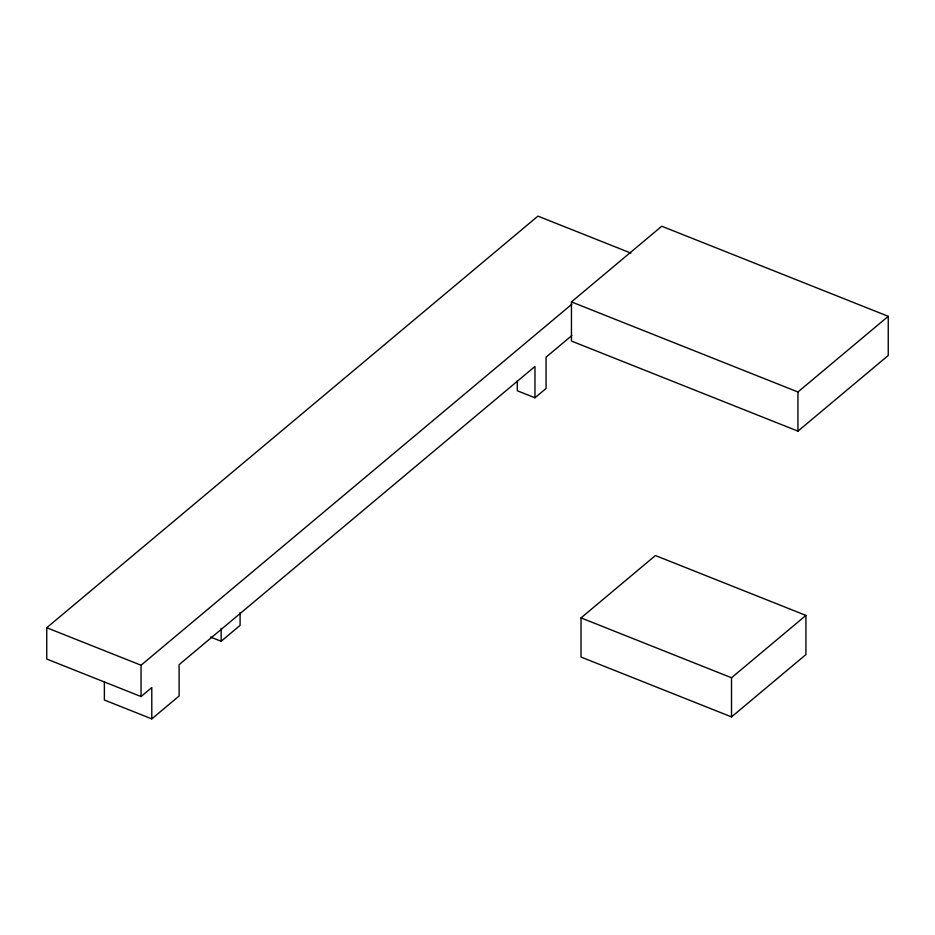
<?xml version="1.0" encoding="UTF-8"?>
<svg xmlns="http://www.w3.org/2000/svg" width="935" height="935" viewBox="0 0 935 935"><rect width="100%" height="100%" fill="white"/><g stroke="black" fill="none" stroke-linecap="round" stroke-linejoin="round"><path stroke-width="1.4" d="M104.381 681.51L104.381 700.023L151.786 718.875L151.786 687.552L141.045 696.552L46.75 659.046L46.75 627.724L537.929 216.125L630.88 253.093M571.449 301.9L661.758 226.223L888.25 316.31L888.25 355.464L797.941 431.14L571.449 341.053L571.449 301.9L797.941 391.987L888.25 316.31M141.045 696.552L141.045 665.229L571.811 304.261M571.799 335.595L546.063 357.158L546.063 388.481L534.96 397.784L517.312 390.76L517.312 380.802M210.492 637.039L221.151 641.27L240.096 625.398L240.096 612.589M151.786 718.875L179.111 695.991L179.111 664.656L534.96 366.462L534.96 397.784M581.021 617.895L655.423 555.542L805.923 615.405L805.923 654.57L731.521 716.911L581.021 657.048L581.021 617.895L731.521 677.758L805.923 615.405M46.75 627.724L141.045 665.229M797.941 391.987L797.941 431.14M731.521 677.758L731.521 716.911M221.151 628.46L221.151 641.27"/></g></svg>
